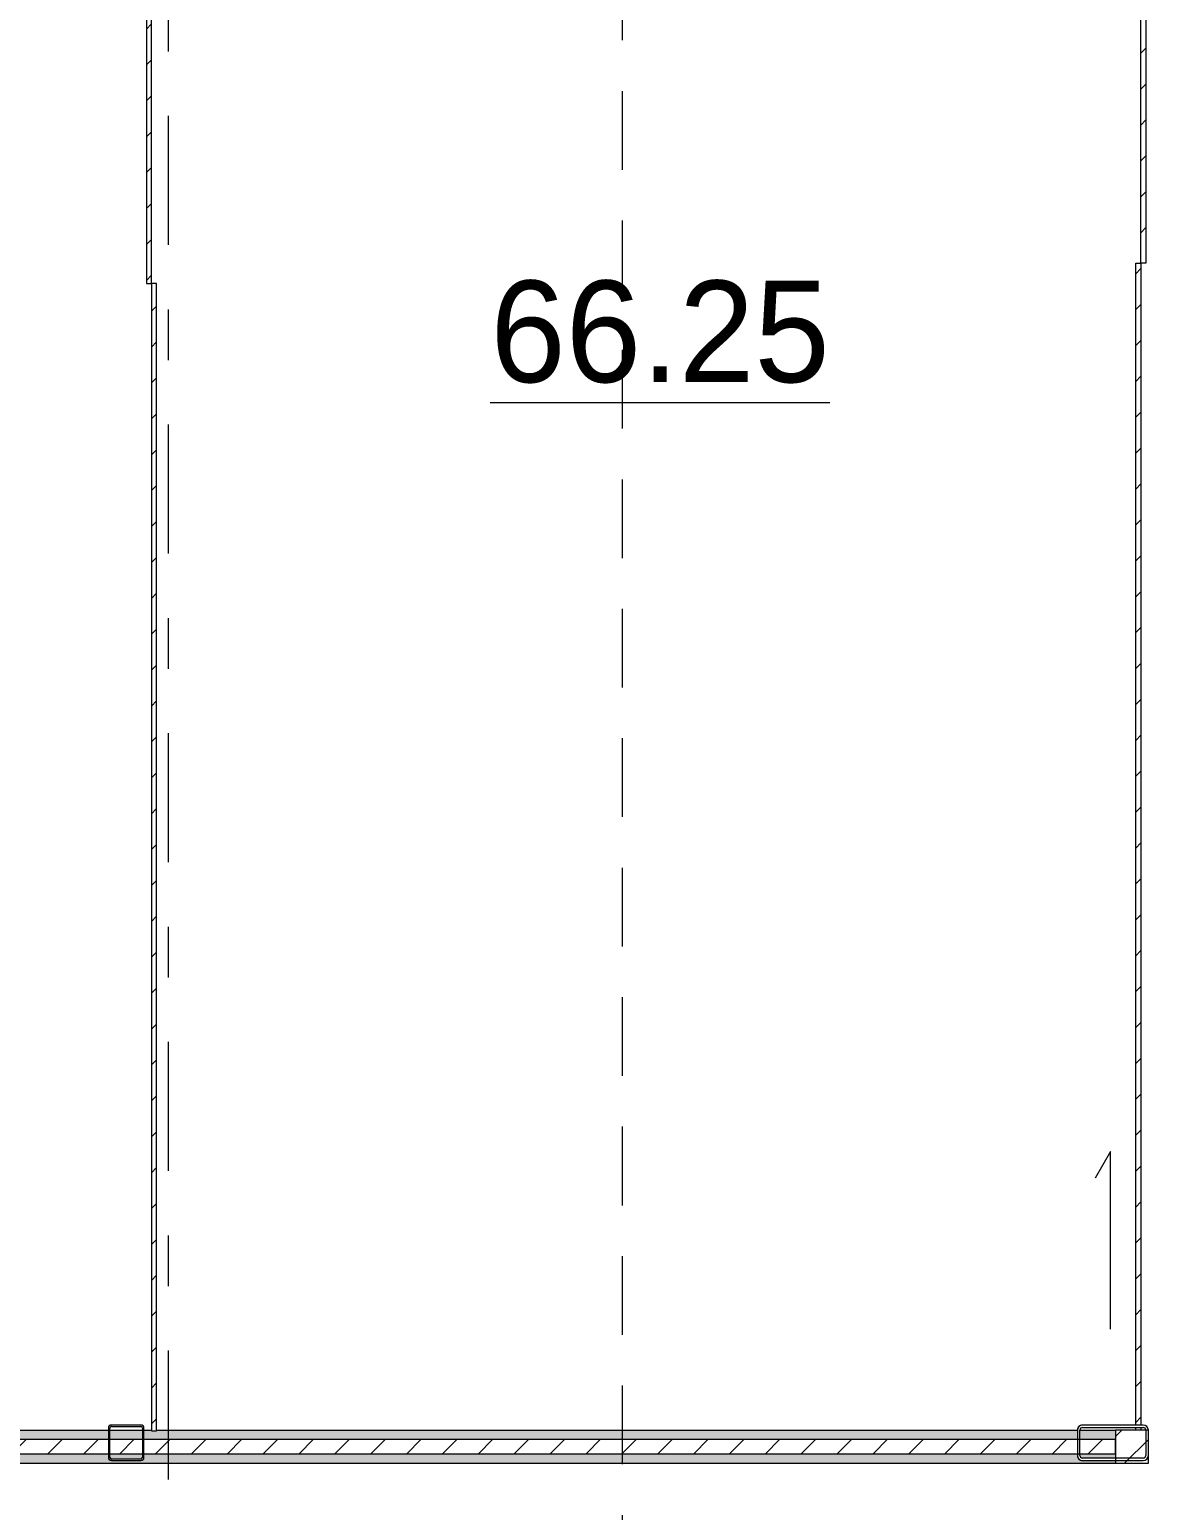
# Model space of a CAD drawing. Header units: metres. Extents: x 83 to 133, y -243 to -94.
# Drawn here: x 86.963 to 89.168, y -130.451 to -127.534 of the extents above; entities that cross this region are included whole.
import ezdxf

# ---------------------------------------------------------------- set-up
doc = ezdxf.new("R2010")
doc.units = ezdxf.units.M
doc.linetypes.add('DASHDOT', pattern=[25.4, 12.7, -6.35, 0, -6.35])
doc.linetypes.add('HIDDEN', pattern=[2.325005, 1.550003, -0.775002])
doc.layers.get('0').update_dxf_attribs({"lineweight": 5})
for name, color, linetype, lineweight in [('BASE', 7, 'Continuous', 5), ('FOLHA', 15, 'Continuous', 5), ('MP_GENERICO', 7, 'Continuous', 5), ('PLADUR', 1, 'Continuous', 5)]:
    doc.layers.add(name, color=color, linetype=linetype, lineweight=lineweight)
doc.styles.add('Century Gothic', font='GOTHIC.TTF', dxfattribs={"height": 0.2})
pattern_1 = [(135, (-128.72, -87.253), (-0.035355339, -0.035355339), [])]
pattern_2 = [(315, (127.308, 89.203), (0.035355339, 0.035355339), [])]

# ---------------------------------------------------------------- blocks, each defined once
blk = doc.blocks.new('Family - ST_MetPilar-1202201-200-HOSPITAL - PLANTA PISO 1')
at = {"layer": 'MP_GENERICO'}
for p, q in [((0.06, 0.035), (-0.06, 0.035)), ((-0.06, 0.03), (0.06, 0.03)), ((-0.07, 0.025), (-0.07, -0.025)), ((-0.065, -0.025), (-0.065, 0.025)), ((0.065, 0.025), (0.065, -0.025)), ((0.07, -0.025), (0.07, 0.025)), ((0.06, -0.03), (-0.06, -0.03)), ((-0.06, -0.035), (0.06, -0.035))]:
    blk.add_line(p, q, dxfattribs=at)
for centre, radius, start, end in [((-0.06, 0.025), 0.01, 90, 180), ((-0.06, 0.025), 0.005, 90, 180), ((0.06, 0.025), 0.01, 360, 90), ((0.06, 0.025), 0.005, 360, 90), ((-0.06, -0.025), 0.01, 180, 270), ((-0.06, -0.025), 0.005, 180, 270), ((0.06, -0.025), 0.005, 270, 360), ((0.06, -0.025), 0.01, 270, 360)]:
    blk.add_arc(centre, radius, start, end, dxfattribs=at)
blk = doc.blocks.new('Family - Hospital da Trofa - Fachada v3-1202189-200-HOSPITAL - PLANTA PISO 1')
at = {"layer": 'MP_GENERICO'}
for p, q in [((0.029, 0.035), (-0.029, 0.035)), ((-0.029, 0.032), (0.029, 0.032)), ((-0.035, 0.029), (-0.035, -0.029)), ((-0.032, -0.029), (-0.032, 0.029)), ((0.032, 0.029), (0.032, -0.029)), ((0.035, -0.029), (0.035, 0.029)), ((0.029, -0.032), (-0.029, -0.032)), ((-0.029, -0.035), (0.029, -0.035))]:
    blk.add_line(p, q, dxfattribs=at)
for centre, radius, start, end in [((-0.029, 0.029), 0.006, 90, 180), ((-0.029, 0.029), 0.003, 90, 180), ((0.029, 0.029), 0.006, 360, 90), ((0.029, 0.029), 0.003, 360, 90), ((-0.029, -0.029), 0.006, 180, 270), ((-0.029, -0.029), 0.003, 180, 270), ((0.029, -0.029), 0.003, 270, 0), ((0.029, -0.029), 0.006, 270, 360)]:
    blk.add_arc(centre, radius, start, end, dxfattribs=at)
blk = doc.blocks.new('Family - ST_MetPilar-1202205-200-HOSPITAL - PLANTA PISO 1')
blk.add_blockref('Family - Hospital da Trofa - Fachada v3-1202189-200-HOSPITAL - PLANTA PISO 1', (0, 0))
blk = doc.blocks.new('Family - ST_MetViga-1202218-200-HOSPITAL - PLANTA PISO 1')
at = {"rotation": 270}
for name, p in [('Family - ST_MetPilar-1202201-200-HOSPITAL - PLANTA PISO 1', (22.99, 3.035)), ('Family - ST_MetPilar-1202205-200-HOSPITAL - PLANTA PISO 1', (22.99, 1.09))]:
    blk.add_blockref(name, p, dxfattribs=at)
blk = doc.blocks.new('Direct Shape - ST_MetPilar-1202286-200-HOSPITAL - PLANTA PISO 1')
at = {"layer": 'MP_GENERICO'}
for p, q in [((0.06, 0.035), (-0.06, 0.035)), ((-0.06, 0.03), (0.06, 0.03)), ((-0.07, 0.025), (-0.07, -0.025)), ((-0.065, -0.025), (-0.065, 0.025)), ((0.065, 0.025), (0.065, -0.025)), ((0.07, -0.025), (0.07, 0.025)), ((0.06, -0.03), (-0.06, -0.03)), ((-0.06, -0.035), (0.06, -0.035))]:
    blk.add_line(p, q, dxfattribs=at)
for centre, radius, start, end in [((-0.06, 0.025), 0.01, 90, 180), ((-0.06, 0.025), 0.005, 90, 180), ((0.06, 0.025), 0.01, 360, 90), ((0.06, 0.025), 0.005, 360, 90), ((-0.06, -0.025), 0.01, 180, 270), ((-0.06, -0.025), 0.005, 180, 270), ((0.06, -0.025), 0.005, 270, 360), ((0.06, -0.025), 0.01, 270, 360)]:
    blk.add_arc(centre, radius, start, end, dxfattribs=at)
blk = doc.blocks.new('Direct Shape - Hospital da Trofa - Fachada v3-1202262-200-HOSPITAL - PLANTA PISO 1')
at = {"layer": 'MP_GENERICO'}
for p, q in [((0.029, 0.035), (-0.029, 0.035)), ((-0.029, 0.032), (0.029, 0.032)), ((-0.035, 0.029), (-0.035, -0.029)), ((-0.032, -0.029), (-0.032, 0.029)), ((0.032, 0.029), (0.032, -0.029)), ((0.035, -0.029), (0.035, 0.029)), ((0.029, -0.032), (-0.029, -0.032)), ((-0.029, -0.035), (0.029, -0.035))]:
    blk.add_line(p, q, dxfattribs=at)
for centre, radius, start, end in [((-0.029, 0.029), 0.006, 90, 180), ((-0.029, 0.029), 0.003, 90, 180), ((0.029, 0.029), 0.006, 360, 90), ((0.029, 0.029), 0.003, 360, 90), ((-0.029, -0.029), 0.006, 180, 270), ((-0.029, -0.029), 0.003, 180, 270), ((0.029, -0.029), 0.003, 270, 0), ((0.029, -0.029), 0.006, 270, 360)]:
    blk.add_arc(centre, radius, start, end, dxfattribs=at)
blk = doc.blocks.new('Direct Shape - ST_MetPilar-1202294-200-HOSPITAL - PLANTA PISO 1')
blk.add_blockref('Direct Shape - Hospital da Trofa - Fachada v3-1202262-200-HOSPITAL - PLANTA PISO 1', (0, 0))
blk = doc.blocks.new('Hospital da Trofa - Fachada v3_ifc-1-200-HOSPITAL - PLANTA PISO 1')
at = {"layer": 'MP_GENERICO', "lineweight": 5}
for name, p, rotation in [('Family - ST_MetViga-1202218-200-HOSPITAL - PLANTA PISO 1', (86.0631, -107.3274), 269.9999999999984), ('Direct Shape - ST_MetPilar-1202294-200-HOSPITAL - PLANTA PISO 1', (87.1531, -130.3174), 180), ('Direct Shape - ST_MetPilar-1202286-200-HOSPITAL - PLANTA PISO 1', (89.0981, -130.3174), 180)]:
    blk.add_blockref(name, p, dxfattribs=dict(at, rotation=rotation))
blk = doc.blocks.new('Painel do sistema - MP_VIDRO DUPLO _8_12_44_1_ 28mm-2324567-200-HOSPITAL - PLANTA PISO 1')
at = {"layer": 'MP_GENERICO', "true_color": 0x808080}
h = blk.add_hatch(dxfattribs=at)
h.set_pattern_fill('FP_79', color=8, style=0, pattern_type=2)
h.set_pattern_definition([(225, (87.561, -130.325), (0.035355339, -0.035355339), [])])
h.paths.add_polyline_path([(-1.4792, 0.014), (-1.5425, 0.014), (-1.5425, -0.014), (1.5425, -0.014), (1.5425, 0.014), (-1.2716, 0.014)])
at = {"layer": 'MP_GENERICO'}
for p, q in [((1.5425, 0.014), (-1.5425, 0.014)), ((-1.5425, 0.014), (-1.5425, -0.014)), ((1.5425, -0.014), (1.5425, 0.014)), ((-1.5425, -0.014), (1.5425, -0.014))]:
    blk.add_line(p, q, dxfattribs=at)
blk = doc.blocks.new('Montante retangular - TECHNAL 65 x 65 mm-2324565-200-HOSPITAL - PLANTA PISO 1')
at = {"layer": 'MP_GENERICO', "true_color": 0xa5a5a5}
h = blk.add_hatch(color=253, dxfattribs=at)
h.paths.add_polyline_path([(87.1821, -130.3577), (89.1031, -130.3577), (89.1031, -130.3524), (89.0381, -130.3524), (89.0311, -130.3495), (89.0281, -130.3424), (89.0281, -130.3392), (87.1881, -130.3392), (87.1873, -130.3486), (87.1851, -130.3512), (87.1821, -130.3524), (87.1214, -130.3513), (87.1199, -130.3507), (87.1181, -130.3464), (87.1181, -130.3392), (86.0931, -130.3392), (86.0931, -130.3424), (86.0902, -130.3495), (86.0831, -130.3524), (86.0181, -130.3524), (86.0181, -130.3577), (87.1793, -130.3577)])
h.paths.add_polyline_path([(87.1821, -130.3494), (87.1843, -130.3486), (87.1851, -130.3464), (87.1843, -130.3392), (87.1211, -130.3392), (87.122, -130.3486), (87.1241, -130.3494), (87.1712, -130.3494)])
h.paths.add_polyline_path([(89.0381, -130.3474), (89.1031, -130.3474), (89.1031, -130.3392), (89.0331, -130.3392), (89.0331, -130.3424), (89.0346, -130.346)])
h.paths.add_polyline_path([(86.0181, -130.3474), (86.0831, -130.3474), (86.0867, -130.346), (86.0881, -130.3424), (86.0881, -130.3392), (86.0181, -130.3392)])
h.paths.add_polyline_path([(89.0398, -130.3112), (89.1031, -130.3112), (89.1031, -130.2927), (89.0331, -130.2927), (89.0331, -130.3112)])
h.paths.add_polyline_path([(86.3407, -130.3112), (87.1181, -130.3112), (87.1181, -130.2927), (86.0931, -130.2927), (86.0931, -130.3112), (86.1331, -130.3112)])
h.paths.add_polyline_path([(87.5865, -130.3112), (89.0281, -130.3112), (89.0281, -130.2927), (87.2131, -130.2927), (87.2131, -130.2939), (87.2031, -130.2939), (87.2031, -130.2927), (87.1881, -130.2927), (87.1881, -130.3112), (87.2131, -130.3112)])
h.paths.add_polyline_path([(86.0181, -130.3112), (86.0881, -130.3112), (86.0881, -130.2927), (86.0181, -130.2927)])
h.paths.add_polyline_path([(87.1851, -130.3112), (87.1851, -130.2927), (87.1211, -130.2927), (87.1211, -130.3112), (87.1712, -130.3112)])
at = {"layer": 'MP_GENERICO'}
for p, q in [((86.0181, -130.2927), (86.0881, -130.2927)), ((86.0931, -130.2927), (87.1184, -130.2927)), ((87.1211, -130.2927), (87.1851, -130.2927)), ((87.1879, -130.2927), (87.2031, -130.2927)), ((87.2131, -130.2927), (89.0282, -130.2927)), ((89.0331, -130.2927), (89.1031, -130.2927)), ((86.0181, -130.3577), (89.1031, -130.3577))]:
    blk.add_line(p, q, dxfattribs=at)
blk = doc.blocks.new('Montante retangular - TECHNAL 65 x 65 mm-2272984-200-HOSPITAL - PLANTA PISO 1')
at = {"layer": 'MP_GENERICO'}
h = blk.add_hatch(dxfattribs=at)
h.set_pattern_fill('FP_80', color=256, style=0, pattern_type=2)
h.set_pattern_definition([(45, (-89.168, 130.325), (-0.035355339, 0.035355339), [])])
h.paths.add_polyline_path([(0, -0.0325), (0, 0.0325), (-0.065, 0.0325), (-0.065, -0.0325)])
for p, q in [((0, 0.0325), (-0.065, 0.0325)), ((-0.065, 0.0325), (-0.065, -0.0325)), ((0, -0.0325), (0, 0.0325)), ((-0.065, -0.0325), (0, -0.0325))]:
    blk.add_line(p, q, dxfattribs=at)
blk = doc.blocks.new('POR_VID_1AUT_1FIX_Automatica sem bandeira _cod - 4_56 x 2_40 - 1 móvel 2_30x2_40 _ 1 fixo 2_26x2_40 vidro temperado-2330507-200-HOSPITAL - PLANTA PISO 1')
at = {"layer": 'MP_GENERICO', "true_color": 0x808080}
h = blk.add_hatch(dxfattribs=at)
h.set_pattern_fill('FP_85', color=8, style=0, pattern_type=2)
h.set_pattern_definition(pattern_1)
h.paths.add_polyline_path([(-0.6859, -0.06), (-0.6859, -0.05), (-2.9859, -0.05), (-2.9859, -0.06), (-1.6071, -0.06)])
h = blk.add_hatch(dxfattribs=at)
h.set_pattern_fill('FP_85', color=8, style=0, pattern_type=2)
h.set_pattern_definition(pattern_1)
h.paths.add_polyline_path([(1.5741, -0.05), (1.5741, -0.04), (-0.6859, -0.04), (-0.6859, -0.05), (1.5376, -0.05)])
at = {"layer": 'MP_GENERICO'}
for p, q in [((-0.6859, -0.05), (-2.9859, -0.05)), ((1.5741, -0.04), (-0.6859, -0.04)), ((-0.6859, -0.04), (-0.6859, -0.05)), ((-0.6859, -0.05), (1.5741, -0.05)), ((-0.6859, -0.06), (-0.6859, -0.05)), ((1.5741, -0.05), (1.5741, -0.04)), ((-2.9859, -0.06), (-0.6859, -0.06))]:
    blk.add_line(p, q, dxfattribs=at)
blk = doc.blocks.new('POR_VID_1AUT_1FIX_Automatica sem bandeira _cod - 4_56 x 2_40 - 1 móvel 2_30x2_40 _ 1 fixo 2_26x2_40 vidro temperado-2330606-200-HOSPITAL - PLANTA PISO 1')
at = {"layer": 'MP_GENERICO', "true_color": 0x808080}
h = blk.add_hatch(dxfattribs=at)
h.set_pattern_fill('FP_86', color=8, style=0, pattern_type=2)
h.set_pattern_definition(pattern_2)
h.paths.add_polyline_path([(-2.9846, 0.05), (-2.9794, 0.05), (-2.9794, 0.06), (-2.9846, 0.06)])
h.paths.add_polyline_path([(-2.9744, 0.06), (-2.9744, 0.05), (-0.6859, 0.05), (-0.6859, 0.06), (-2.9493, 0.06)])
h = blk.add_hatch(dxfattribs=at)
h.set_pattern_fill('FP_86', color=8, style=0, pattern_type=2)
h.set_pattern_definition(pattern_2)
h.paths.add_polyline_path([(-0.6859, 0.04), (1.5677, 0.04), (1.5656, 0.045), (1.5656, 0.05), (-0.6859, 0.05)])
h.paths.add_polyline_path([(1.5706, 0.045), (1.5721, 0.0415), (1.5741, 0.0415), (1.5741, 0.05), (1.5706, 0.05)])
at = {"layer": 'MP_GENERICO'}
for p, q in [((-2.4358, 0.11), (-2.4878, 0.14)), ((-2.7858, 0.11), (-2.4358, 0.11)), ((-2.9846, 0.06), (-2.9794, 0.06)), ((-2.9744, 0.06), (-0.6859, 0.06)), ((-0.6859, 0.06), (-0.6859, 0.05)), ((-2.9794, 0.05), (-2.9846, 0.05)), ((-0.6859, 0.05), (-2.9746, 0.05)), ((-0.6859, 0.04), (-0.6859, 0.05)), ((-0.6859, 0.05), (1.5658, 0.05)), ((1.5677, 0.04), (-0.6859, 0.04))]:
    blk.add_line(p, q, dxfattribs=at)
blk = doc.blocks.new('TS ST_BASE')
at = {"lineweight": 5}
blk.add_blockref('Hospital da Trofa - Fachada v3_ifc-1-200-HOSPITAL - PLANTA PISO 1', (0, 0), dxfattribs=at)
for name, p, rotation in [('POR_VID_1AUT_1FIX_Automatica sem bandeira _cod - 4_56 x 2_40 - 1 móvel 2_30x2_40 _ 1 fixo 2_26x2_40 vidro temperado-2330507-200-HOSPITAL - PLANTA PISO 1', (87.2531, -128.7198), 270), ('POR_VID_1AUT_1FIX_Automatica sem bandeira _cod - 4_56 x 2_40 - 1 móvel 2_30x2_40 _ 1 fixo 2_26x2_40 vidro temperado-2330606-200-HOSPITAL - PLANTA PISO 1', (89.2031, -127.3081), 90), ('Painel do sistema - MP_VIDRO DUPLO _8_12_44_1_ 28mm-2324567-200-HOSPITAL - PLANTA PISO 1', (87.5606, -130.3252), 180)]:
    blk.add_blockref(name, p, dxfattribs=dict(rotation=rotation))
for name, p in [('Montante retangular - TECHNAL 65 x 65 mm-2324565-200-HOSPITAL - PLANTA PISO 1', (0, 0)), ('Montante retangular - TECHNAL 65 x 65 mm-2272984-200-HOSPITAL - PLANTA PISO 1', (89.1681, -130.3252))]:
    blk.add_blockref(name, p)
at = {"insert": (87.8709, -128.0282), "char_height": 0.2, "width": 0.821933, "attachment_point": 1, "line_spacing_factor": 0.984502, "style": 'Century Gothic'}
blk.add_mtext('\\L66.25', dxfattribs=at)

msp = doc.modelspace()

# ---------------------------------------------------------------- linework, layer by layer
at = {"layer": 'FOLHA', "linetype": 'DASHDOT', "ltscale": 0.02}
msp.add_line((87.2366, -150.4538), (87.2366, -97.7938), dxfattribs=at)
at = {"layer": 'PLADUR', "linetype": 'HIDDEN', "ltscale": 0.1}
msp.add_line((88.1314, -134.1847), (88.1314, -121.7196), dxfattribs=at)

# ---------------------------------------------------------------- block references
at = {"layer": 'BASE'}
msp.add_blockref('TS ST_BASE', (0, 0), dxfattribs=at)

doc.saveas('drawing.dxf')
